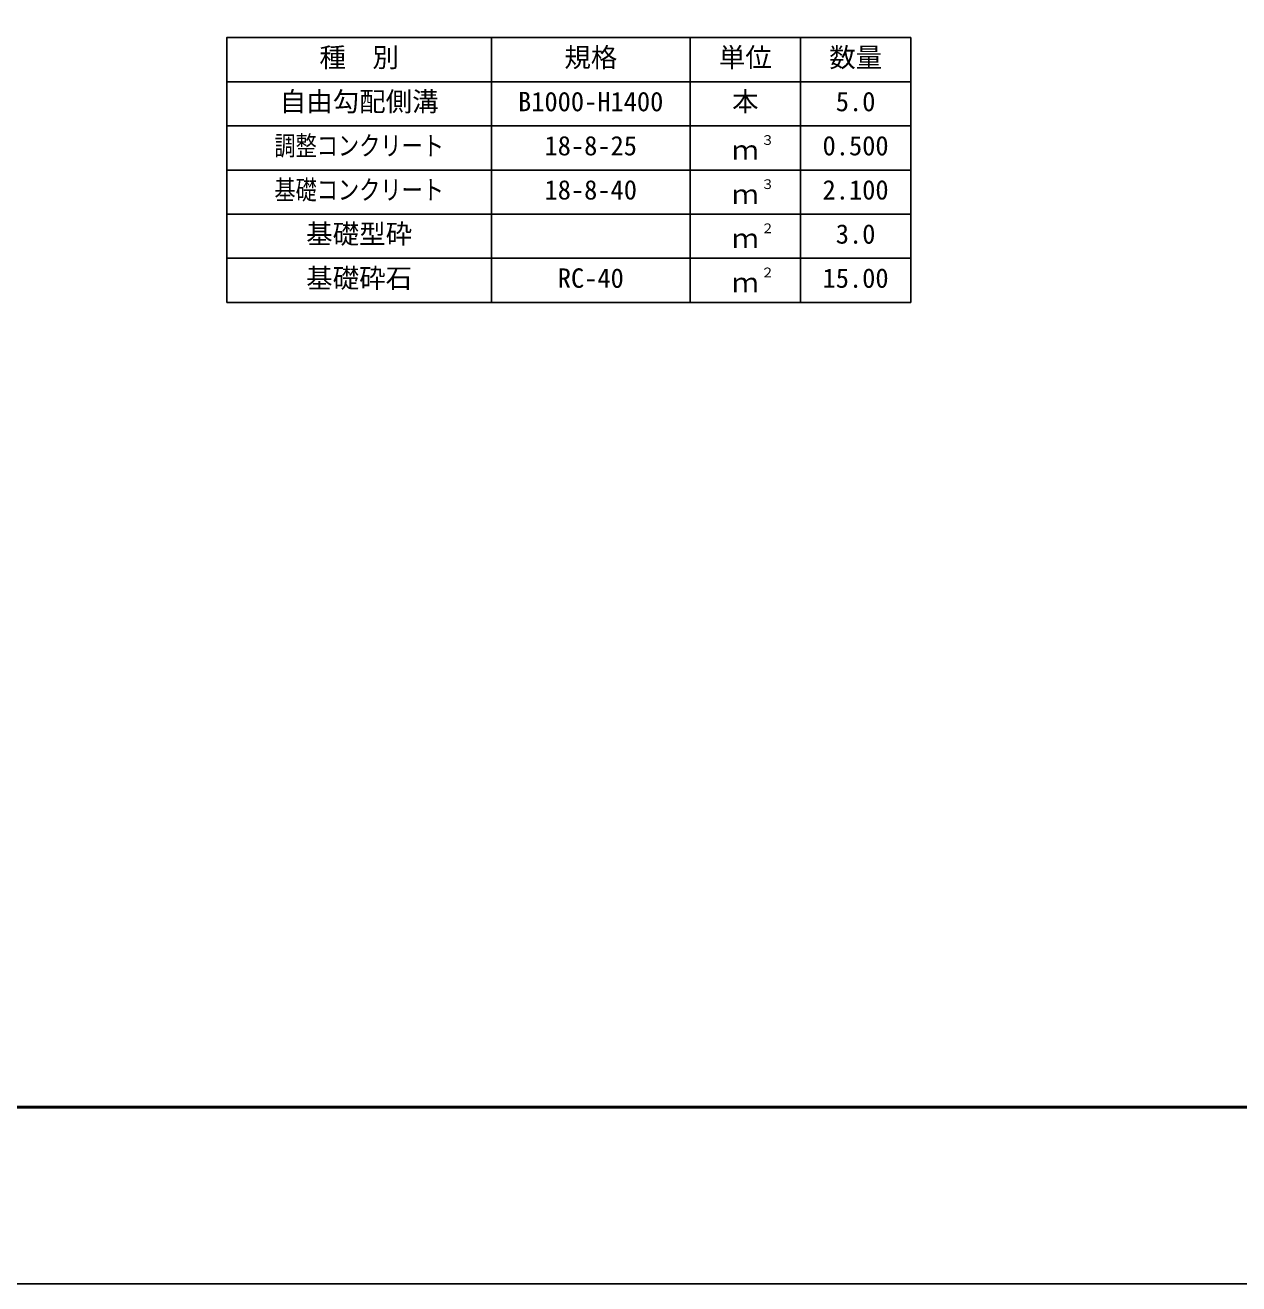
# Model space of a CAD drawing. Units: millimetres, scale not verified. Extents: x -16800 to 16800, y -5940 to 5940.
# Drawn here: x 4418 to 7168, y -5940 to -3088 of the extents above; entities that cross this region are included whole.
import ezdxf
from ezdxf.enums import TextEntityAlignment as Align

# ---------------------------------------------------------------- set-up
doc = ezdxf.new("R2010")
doc.units = ezdxf.units.MM
doc.header["$LTSCALE"] = 20
for name, color, linetype, lineweight in [('0-1_Defpoints', 5, 'Continuous', 25), ('0-3_HYO', 3, 'Continuous', 25), ('0-4_HYO2', 4, 'Continuous', 25), ('0-6_TXT', 7, 'Continuous', 25), ('0-7_WAKU', 3, 'Continuous', 25)]:
    doc.layers.add(name, color=color, linetype=linetype, lineweight=lineweight)
doc.styles.add('ＭＳ ゴシック', font='')
doc.styles.get('ＭＳ ゴシック').set_extended_font_data('MS Gothic')

msp = doc.modelspace()

# ---------------------------------------------------------------- linework, layer by layer
at = {"layer": '0-1_Defpoints'}
msp.add_lwpolyline([(0, -5940), (16800, -5940), (16800, 5940), (0, 5940)], close=True, dxfattribs=at)
at = {"layer": '0-3_HYO'}
for p, q in [((5475, -3116.53), (5475, -3716.53)), ((5925, -3116.53), (5925, -3716.53)), ((6175, -3116.53), (6175, -3716.53)), ((4875, -3216.53), (6425, -3216.53))]:
    msp.add_line(p, q, dxfattribs=at)
msp.add_lwpolyline([(4875, -3716.53), (6425, -3716.53), (6425, -3116.53), (4875, -3116.53)], close=True, dxfattribs=at)
at = {"layer": '0-4_HYO2'}
for p, q in [((4875, -3316.53), (6425, -3316.53)), ((4875, -3416.53), (6425, -3416.53)), ((4875, -3516.53), (6425, -3516.53)), ((4875, -3616.53), (6425, -3616.53))]:
    msp.add_line(p, q, dxfattribs=at)
at = {"layer": '0-7_WAKU', "lineweight": 50}
msp.add_lwpolyline([(400, -5540), (16400, -5540), (16400, 5540), (400, 5540)], close=True, dxfattribs=at)

# ---------------------------------------------------------------- texts
at = {"layer": '0-6_TXT', "style": 'ＭＳ ゴシック'}
for s, height, p in [('種\u3000別', 43.99, (5085, -3196.53)), ('規格', 43.99, (5640, -3196.53)), ('単位', 43.99, (5990, -3196.53)), ('数量', 43.99, (6240, -3196.53)), ('自由勾配側溝', 43.99, (4995, -3296.53)), ('B1000-H1400', 43.99, (5535, -3296.53)), ('本', 43.99, (6020, -3296.53)), ('5.0', 43.99, (6255, -3296.53)), ('18-8-25', 43.99, (5595, -3396.53)), ('ｍ', 43.99, (6020, -3406.53)), ('３', 21.99, (6085.54, -3366.16)), ('0.500', 43.99, (6225, -3396.53)), ('18-8-40', 43.99, (5595, -3496.53)), ('３', 21.99, (6085.54, -3466.16)), ('2.100', 43.99, (6225, -3496.53)), ('ｍ', 43.99, (6020, -3506.53)), ('基礎型砕', 43.99, (5055, -3596.53)), ('ｍ', 43.99, (6020, -3606.53)), ('２', 21.99, (6085.54, -3566.16)), ('3.0', 43.99, (6255, -3596.53)), ('基礎砕石', 43.99, (5055, -3696.53)), ('RC-40', 43.99, (5625, -3696.53)), ('２', 21.99, (6085.54, -3666.16)), ('15.00', 43.99, (6225, -3696.53)), ('ｍ', 43.99, (6020, -3706.53))]:
    msp.add_text(s, height=height, dxfattribs=at).set_placement(p, align=Align.BOTTOM_LEFT)
at = {"layer": '0-6_TXT', "style": 'ＭＳ ゴシック', "width": 0.8}
for s, p in [('調整コンクリート', (4983, -3396.53)), ('基礎コンクリート', (4983, -3496.53))]:
    msp.add_text(s, height=43.99, dxfattribs=at).set_placement(p, align=Align.BOTTOM_LEFT)

doc.saveas('drawing.dxf')
